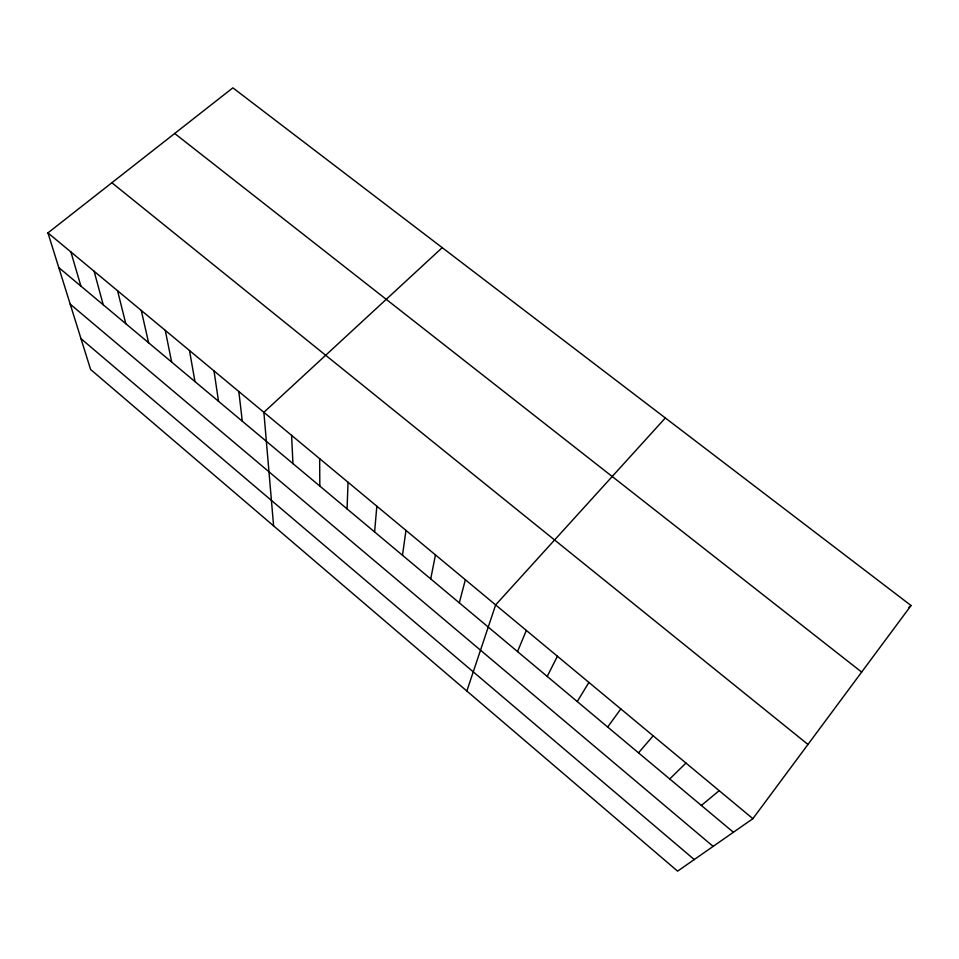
<?xml version="1.0" encoding="UTF-8"?>
<svg xmlns="http://www.w3.org/2000/svg" width="959" height="959" viewBox="0 0 959 959"><rect width="100%" height="100%" fill="white"/><g stroke="black" fill="none" stroke-linecap="round" stroke-linejoin="round"><path stroke-width="1.44" d="M347.062 508.881L348.057 482.269M374.609 531.945L376.827 506.172M402.492 555.285L405.957 530.387M430.723 578.912L435.47 554.901M459.301 602.839L465.367 579.751M466.841 691.043L495.647 604.913L665.342 417.956M517.536 651.581L526.323 630.411M547.205 676.419L557.407 656.232M577.258 701.568L588.91 682.412M607.682 727.03L620.821 708.929M752.887 818.674L911.05 605.525L232.869 87.844L47.95 232.893L90.614 369.491L677.605 871.156L752.887 818.674L47.95 232.893M638.502 752.839L653.175 735.817M669.73 778.972L685.961 763.052M442.231 247.65L263.881 412.322L273.603 525.892M908.808 607.479L911.05 605.525M701.353 805.44L719.19 790.672M174.682 133.481L861.661 672.079M111.879 182.749L807.969 744.436M58.787 267.597L733.395 832.256M70.211 304.159L713.136 846.389M80.988 338.683L694.256 859.552M70.906 251.965L80.892 286.094M94.102 271.241L103.224 304.794M117.561 290.733L125.797 323.686M141.273 310.44L148.609 342.771M165.26 330.364L171.661 362.07M189.498 350.514L194.953 381.574M214.013 370.881L218.508 401.282M238.815 391.488L242.303 421.205M291.596 435.35L292.939 463.593M319.647 458.666L319.838 486.105"/></g></svg>
